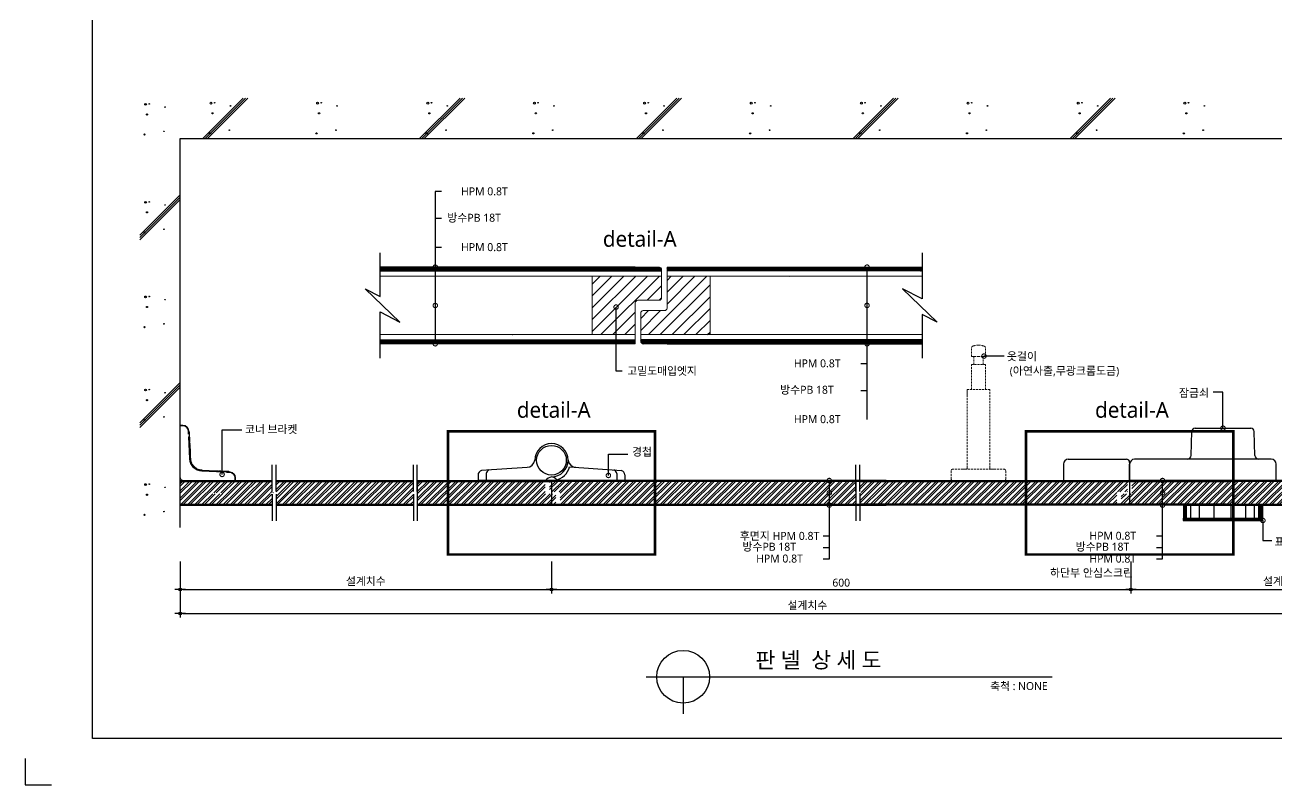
# Model space of a CAD drawing. Extents: x -255 to 8105, y -176 to 5714.
# Drawn here: x -255 to 4489, y -176 to 2705 of the extents above; entities that cross this region are included whole.
import ezdxf
from ezdxf.enums import TextEntityAlignment as Align

# ---------------------------------------------------------------- set-up
doc = ezdxf.new("R2010")
doc.units = 0
doc.header["$LTSCALE"] = 30
doc.linetypes.add('HIDDEN', pattern=[0.375, 0.25, -0.125])
doc.layers.get('0').update_dxf_attribs({"linetype": 'CONTINUOUS'})
doc.layers.get('DEFPOINTS').update_dxf_attribs({"linetype": 'CONTINUOUS'})
for name, color, linetype in [('02---제품선', 4, 'CONTINUOUS'), ('C', 2, 'CONTINUOUS'), ('DIM', 7, 'CONTINUOUS'), ('HAT', 8, 'CONTINUOUS'), ('HID', 9, 'HIDDEN'), ('jc panel', 4, 'CONTINUOUS'), ('TIT', 3, 'CONTINUOUS'), ('경첩', 4, 'CONTINUOUS'), ('문자', 3, 'CONTINUOUS'), ('부자재', 4, 'CONTINUOUS'), ('잠금쇠(회전형)', 4, 'CONTINUOUS'), ('치수', 1, 'CONTINUOUS'), ('판넬', 2, 'CONTINUOUS'), ('해치', 8, 'CONTINUOUS')]:
    doc.layers.add(name, color=color, linetype=linetype)
doc.styles.add('돋움', font='malgun.ttf')
doc.dimstyles.new('10', dxfattribs={"dimscale": 10, "dimtxt": 3, "dimasz": 1, "dimexe": 1.5, "dimexo": 2, "dimgap": 1, "dimtad": 1, "dimdec": 0, "dimlunit": 6, "dimtxsty": '돋움', "dimblk": 'DIMDOT', "dimcen": -1, "dimdle": 1.5, "dimclrt": 3, "dimazin": 3, "dimtfac": 1, "dimtdec": 0, "dimtix": 1, "dimtmove": 2, "dimatfit": 3, "dimldrblk": 'DIMDOT', "dimarcsym": 0})
pattern_1 = [(45, (-192504.132, -197852.352), (-13.4703842, 13.4703842), []), (45, (-192495.151, -197852.352), (-13.4703842, 13.4703842), [])]
pattern_2 = [(45, (37379.286, -6937.005), (-13.47038, 13.47038), []), (45, (37388.266, -6937.005), (-13.47038, 13.47038), [])]
pattern_3 = [(45, (37673.655, -14000.004), (-22.45064, 22.45064), [])]

# ---------------------------------------------------------------- blocks, each defined once
blk = doc.blocks.new('DIMDOT')
at = {"linetype": 'Continuous'}
blk.add_line((-2, 0), (2, 0), dxfattribs=at)
for radius in [0.5, 0.25]:
    blk.add_circle((0, 0), radius, dxfattribs=at)
blk = doc.blocks.new('*D564')
at = {"layer": 'DEFPOINTS', "color": 0}
for p in [(37967.1, -6070), (39374.2, -6070), (39374.2, -6195.7)]:
    blk.add_point(p, dxfattribs=at)
at = {"layer": 'DIM', "color": 0, "lineweight": -2, "ltscale": 10}
for p, q in [((37967.1, -6090), (37967.1, -6210.7)), ((39374.2, -6090), (39374.2, -6210.7)), ((37977.1, -6195.7), (39364.2, -6195.7))]:
    blk.add_line(p, q, dxfattribs=at)
at = {"layer": 'DIM', "color": 0, "lineweight": -2, "xscale": 10, "yscale": 10, "zscale": 10, "rotation": 180}
blk.add_blockref('DIMDOT', (37967.1, -6195.7), dxfattribs=at)
at = {"layer": 'DIM', "color": 0, "lineweight": -2, "xscale": 10, "yscale": 10, "zscale": 10}
blk.add_blockref('DIMDOT', (39374.2, -6195.7), dxfattribs=at)
at = {"layer": 'DIM', "color": 3, "insert": (38670.6, -6166.1), "char_height": 30, "attachment_point": 5, "style": '돋움'}
blk.add_mtext('설계치수', dxfattribs=at)
blk = doc.blocks.new('*D565')
at = {"layer": 'DEFPOINTS', "color": 0}
for p in [(37967.1, -6070), (42721, -6070), (42721, -6287.2)]:
    blk.add_point(p, dxfattribs=at)
at = {"layer": 'DIM', "color": 0, "lineweight": -2, "ltscale": 10}
for p, q in [((37967.1, -6090), (37967.1, -6302.2)), ((42721, -6090), (42721, -6302.2)), ((37977.1, -6287.2), (42711, -6287.2))]:
    blk.add_line(p, q, dxfattribs=at)
at = {"layer": 'DIM', "color": 0, "lineweight": -2, "xscale": 10, "yscale": 10, "zscale": 10, "rotation": 180}
blk.add_blockref('DIMDOT', (37967.1, -6287.2), dxfattribs=at)
at = {"layer": 'DIM', "color": 0, "lineweight": -2, "xscale": 10, "yscale": 10, "zscale": 10}
blk.add_blockref('DIMDOT', (42721, -6287.2), dxfattribs=at)
at = {"layer": 'DIM', "color": 3, "insert": (40344, -6257.5), "char_height": 30, "attachment_point": 5, "style": '돋움'}
blk.add_mtext('설계치수', dxfattribs=at)
blk = doc.blocks.new('_DOTSMALL')
at = {"color": 0, "linetype": 'ByBlock', "const_width": 0.5}
blk.add_lwpolyline([(-0.0625, 0, 1), (0.0625, 0, 1)], format="xyb", close=True, dxfattribs=at)
blk = doc.blocks.new('A$C63EC304E')
at = {"layer": '치수', "color": 1, "xscale": 2.5, "yscale": 2.5, "zscale": 2.5, "rotation": 234.3098741996962}
blk.add_blockref('_DOTSMALL', (0.31, 0.31), dxfattribs=at)
blk = doc.blocks.new('A$C2BC9653E')
at = {"layer": '치수', "xscale": 0.3333333333333333, "yscale": 0.3333333333333333, "zscale": 0.3333333333333333}
blk.add_blockref('A$C63EC304E', (0, 0), dxfattribs=at)
blk = doc.blocks.new('A$C7FC71301')
at = {"layer": '치수', "rotation": 180}
blk.add_blockref('A$C2BC9653E', (0.21, 0.21), dxfattribs=at)
blk = doc.blocks.new('A$C4A20372B')
at = {"layer": '치수'}
blk.add_blockref('A$C7FC71301', (0, 0), dxfattribs=at)
blk = doc.blocks.new('A$C566469F5')
at = {"layer": '치수'}
blk.add_blockref('A$C4A20372B', (0, 0), dxfattribs=at)
blk = doc.blocks.new('A$C7E317CD4')
at = {"layer": '해치', "xscale": 2, "yscale": 2, "zscale": 2}
blk.add_blockref('A$C566469F5', (0, 0), dxfattribs=at)
blk = doc.blocks.new('A$C601D7F27')
at = {"layer": '치수'}
blk.add_blockref('A$C7E317CD4', (0, 0), dxfattribs=at)
blk = doc.blocks.new('A$C38802C08')
at = {"layer": '치수'}
blk.add_blockref('A$C601D7F27', (0, 0), dxfattribs=at)
blk = doc.blocks.new('*D566')
at = {"layer": 'DEFPOINTS', "color": 0}
for p in [(41570.1, -6070), (42721, -6070), (42721, -6195.7)]:
    blk.add_point(p, dxfattribs=at)
at = {"layer": 'DIM', "color": 0, "lineweight": -2, "ltscale": 10}
for p, q in [((41570.1, -6090), (41570.1, -6210.7)), ((42721, -6090), (42721, -6210.7)), ((41580.1, -6195.7), (42711, -6195.7))]:
    blk.add_line(p, q, dxfattribs=at)
at = {"layer": 'DIM', "color": 0, "lineweight": -2, "xscale": 10, "yscale": 10, "zscale": 10, "rotation": 180}
blk.add_blockref('DIMDOT', (41570.1, -6195.7), dxfattribs=at)
at = {"layer": 'DIM', "color": 0, "lineweight": -2, "xscale": 10, "yscale": 10, "zscale": 10}
blk.add_blockref('DIMDOT', (42721, -6195.7), dxfattribs=at)
at = {"layer": 'DIM', "color": 3, "insert": (42145.5, -6166.1), "char_height": 30, "attachment_point": 5, "style": '돋움'}
blk.add_mtext('설계치수', dxfattribs=at)
blk = doc.blocks.new('*D567')
at = {"layer": 'DEFPOINTS', "color": 0}
for p in [(39374.2, -6070), (41570.1, -6070), (41570.1, -6195.7)]:
    blk.add_point(p, dxfattribs=at)
at = {"layer": 'DIM', "color": 0, "lineweight": -2, "ltscale": 10}
for p, q in [((39374.2, -6090), (39374.2, -6210.7)), ((41570.1, -6090), (41570.1, -6210.7)), ((39384.2, -6195.7), (41560.1, -6195.7))]:
    blk.add_line(p, q, dxfattribs=at)
at = {"layer": 'DIM', "color": 0, "lineweight": -2, "xscale": 10, "yscale": 10, "zscale": 10, "rotation": 180}
blk.add_blockref('DIMDOT', (39374.2, -6195.7), dxfattribs=at)
at = {"layer": 'DIM', "color": 0, "lineweight": -2, "xscale": 10, "yscale": 10, "zscale": 10}
blk.add_blockref('DIMDOT', (41570.1, -6195.7), dxfattribs=at)
at = {"layer": 'DIM', "color": 3, "insert": (40472.1, -6170.2), "char_height": 30, "attachment_point": 5, "style": '돋움'}
blk.add_mtext('600', dxfattribs=at)
blk = doc.blocks.new('A$C06B31977')
for p, q in [((1.26, 11.06), (1.26, 21.17)), ((1.26, 10.11), (1.26, 0))]:
    blk.add_line(p, q)
blk = doc.blocks.new('UNI-16', base_point=(37634, -6761))
h = blk.add_hatch()
h.set_pattern_fill('STEEL', color=252)
h.set_pattern_definition([(45, (37647.5265, -7015.8205), (-2.245064, 2.245064), []), (45, (37647.5265, -7014.233), (-2.245064, 2.245064), [])])
h.paths.add_polyline_path([(39519.6, -4973.9), (38935.9, -4973.9, -0.414214), (38933.8, -4975.9), (38933.8, -4988.4), (39519.6, -4988.4)])
h.paths.add_polyline_path([(39781.6, -4973.9), (39691.6, -4973.9), (39519.6, -4973.9), (39519.6, -4988.4), (39791.6, -4988.4), (39791.6, -4983.9, 0.414214)])
h.paths.add_polyline_path([(38933.8, -4975.9), (38933.8, -4973.9), (38725.3, -4973.9), (38725.3, -4988.4), (38933.8, -4988.4)])
h.paths.add_polyline_path([(39691.6, -5249.7), (38933.8, -5249.7), (38933.8, -5262.2, -0.414214), (38935.9, -5264.3), (39689.6, -5264.3, -0.427305), (39691.6, -5262.1)])
h.paths.add_polyline_path([(38933.8, -5249.7), (38725.3, -5249.7), (38725.3, -5264.3), (38931.7, -5264.3, -0.156999), (38932.1, -5263, -0.241509), (38933.8, -5262.2)])
h.paths.add_polyline_path([(39984.2, -5249.7), (39712.2, -5249.7), (39712.2, -5254.3, 0.414214), (39722.2, -5264.3), (39812.2, -5264.3), (39984.2, -5264.3)])
h.paths.add_polyline_path([(40570, -5249.7), (39984.2, -5249.7), (39984.2, -5264.3), (40567.9, -5264.3, -0.414214), (40570, -5262.2)])
h.paths.add_polyline_path([(40570, -4975.9, -0.414214), (40567.9, -4973.9), (39812.2, -4973.9), (39812.2, -4988.4), (40570, -4988.4)])
h.paths.add_polyline_path([(40778.5, -4973.9), (40572.1, -4973.9, -0.156999), (40571.7, -4975.1, -0.241509), (40570, -4975.9), (40570, -4988.4), (40778.5, -4988.4)])
h.paths.add_polyline_path([(40778.5, -5249.7), (40570, -5249.7), (40570, -5262.2, -0.241509), (40571.7, -5263, -0.156999), (40572.1, -5264.3), (40778.5, -5264.3)])
h = blk.add_hatch()
h.set_pattern_fill('ANSI31', color=5, scale=10)
h.set_pattern_definition(pattern_3)
h.paths.add_polyline_path([(39781.6, -5099.3, 0.414214), (39791.6, -5089.3), (39791.6, -5008.4), (39528.8, -5008.4), (39528.8, -5229.7), (39691.6, -5229.7), (39691.6, -5109.3, -0.414214), (39701.6, -5099.3)])
h = blk.add_hatch()
h.set_pattern_fill('ANSI31', color=5, scale=10)
h.set_pattern_definition(pattern_3)
edge = h.paths.add_edge_path()
edge.add_line((39975, -5008.4), (39812.2, -5008.4))
edge.add_line((39812.2, -5008.4), (39812.2, -5128.8))
edge.add_arc((39802.2, -5128.8), 10, 270, 360, ccw=False)
edge.add_line((39802.2, -5138.8), (39722.2, -5138.8))
edge.add_arc((39722.2, -5148.8), 10, 90, 180)
edge.add_line((39712.2, -5148.8), (39712.2, -5229.7))
edge.add_line((39712.2, -5229.7), (39975, -5229.7))
edge.add_line((39975, -5229.7), (39975, -5008.4))
at = {"layer": 'HAT'}
h = blk.add_hatch(dxfattribs=at)
h.set_pattern_fill('ANSI32', color=256, scale=2, style=0)
h.set_pattern_definition(pattern_1)
h.paths.add_polyline_path([(37967.1, -5786.2), (37967.1, -5829.5), (38086.1, -5829.5), (38086.1, -5786.2)])
h.paths.add_polyline_path([(38086.1, -5829.5), (38127.6, -5829.5), (38127.6, -5786.2), (38086.1, -5786.2)])
edge = h.paths.add_edge_path()
edge.add_line((38127.6, -5786.2), (38127.6, -5829.5))
edge.add_line((38127.6, -5829.5), (38323.9, -5829.5))
edge.add_spline(control_points=[(38323.9, -5829.5), (38324.2, -5828.7), (38320.9, -5827), (38316.1, -5825)], knot_values=[3.353086, 3.353086, 3.353086, 3.353086, 4.456955, 4.456955, 4.456955, 4.456955], degree=3, periodic=0)
edge.add_line((38316.1, -5825), (38316.1, -5786.2))
edge.add_line((38316.1, -5786.2), (38127.6, -5786.2))
edge = h.paths.add_edge_path()
edge.add_line((38316.1, -5872.9), (38316.1, -5834.6))
edge.add_spline(control_points=[(38316.1, -5834.6), (38310.4, -5832.5), (38299.9, -5828.4), (38316.3, -5830.2), (38321, -5830.1)], knot_values=[0.228113, 0.228113, 0.228113, 0.228113, 1.423798, 2.82262, 2.82262, 2.82262, 2.82262], degree=3, periodic=0)
edge.add_line((38304, -5829.5), (38127.6, -5829.5))
edge.add_line((38127.6, -5829.5), (38127.6, -5833))
edge.add_line((38127.6, -5833), (38086.1, -5833))
edge.add_line((38086.1, -5833), (38086.1, -5829.5))
edge.add_line((38086.1, -5829.5), (37967.1, -5829.5))
edge.add_line((37967.1, -5829.5), (37967.1, -5872.9))
edge.add_line((37967.1, -5872.9), (38316.1, -5872.9))
h = blk.add_hatch(dxfattribs=at)
h.set_pattern_fill('ANSI32', color=256, scale=2, style=0)
h.set_pattern_definition([(45, (38590.94, -5829.526), (-13.4704, 13.4704), []), (45, (38599.92, -5829.526), (-13.4704, 13.4704), [])])
h.paths.add_polyline_path([(38851.2, -5786.2), (38330.7, -5786.2), (38330.7, -5872.9), (38851.2, -5872.9)])
h = blk.add_hatch(dxfattribs=at)
h.set_pattern_fill('ANSI32', color=256, scale=2, style=0)
h.set_pattern_definition(pattern_2)
h.paths.add_polyline_path([(38865.8, -5786.2), (38865.8, -5872.9), (39390.4, -5872.9), (39390.4, -5832.9), (39350.4, -5832.9), (39350.4, -5786.2)])
h = blk.add_hatch(dxfattribs=at)
h.set_pattern_fill('ANSI32', color=256, scale=2, style=0)
h.set_pattern_definition(pattern_2)
h.paths.add_polyline_path([(40527.8, -5872.9), (40527.8, -5786.2), (39367.1, -5786.2), (39367.1, -5826.2), (39407.1, -5826.2), (39407.1, -5872.9)])
h = blk.add_hatch(dxfattribs=at)
h.set_pattern_fill('ANSI32', color=256, scale=2, style=0)
h.set_pattern_definition(pattern_1)
edge = h.paths.add_edge_path()
edge.add_line((41161.2, -5786.2), (40542.5, -5786.2))
edge.add_line((40542.5, -5786.2), (40542.5, -5825))
edge.add_spline(control_points=[(40542.5, -5825), (40547.3, -5827), (40550.6, -5828.7), (40550.3, -5829.5)], knot_values=[3.353086, 3.353086, 3.353086, 3.353086, 4.456955, 4.456955, 4.456955, 4.456955], degree=3, periodic=0)
edge.add_line((40550.5, -5829.5), (41161.2, -5829.5))
edge.add_line((41161.2, -5829.5), (41161.2, -5786.2))
h.paths.add_polyline_path([(41556.8, -5786.2), (41161.2, -5786.2), (41161.2, -5829.5), (41516.8, -5829.5), (41516.8, -5826.2), (41556.8, -5826.2)])
h.paths.add_polyline_path([(41516.8, -5829.5), (41161.2, -5829.5), (41161.2, -5872.9), (41516.8, -5872.9)])
edge = h.paths.add_edge_path()
edge.add_line((41161.2, -5829.5), (40550.3, -5829.5))
edge.add_spline(control_points=[(40550.3, -5829.5), (40550.2, -5829.7), (40548.3, -5830.9), (40525.2, -5828), (40536.8, -5832.5), (40542.5, -5834.6)], knot_values=[0.228113, 0.228113, 0.228113, 0.228113, 0.492187, 2.157402, 3.353086, 3.353086, 3.353086, 3.353086], degree=3, periodic=0)
edge.add_spline(control_points=[(40535.6, -5829.7), (40535.4, -5829.8), (40534.9, -5830.1), (40533.6, -5830.1), (40532.7, -5830.1)], knot_values=[2.82262, 2.82262, 2.82262, 2.82262, 3.015951, 3.282344, 3.282344, 3.282344, 3.282344], degree=3, periodic=0)
edge.add_line((40542.5, -5834.6), (40542.5, -5872.9))
edge.add_line((40542.5, -5872.9), (41161.2, -5872.9))
edge.add_line((41161.2, -5872.9), (41161.2, -5829.5))
h = blk.add_hatch(dxfattribs=at)
h.set_pattern_fill('ANSI32', color=256, scale=2, style=0)
h.set_pattern_definition([(45, (41927.938, -5829.526), (-13.4704, 13.4704), []), (45, (41936.918, -5829.526), (-13.4704, 13.4704), [])])
h.paths.add_polyline_path([(42322.4, -5786.2), (41573.4, -5786.2), (41573.4, -5832.9), (41533.4, -5832.9), (41533.4, -5872.9), (42322.4, -5872.9)])
for p, q in [((37967.1, -4485.8), (43138.7, -4485.8)), ((37967.1, -5960.8), (37967.1, -4485.8))]:
    blk.add_line(p, q)
at = {"color": 4}
for p, q in [((40278.5, -5009.3), (40277.5, -5008.4)), ((39225.3, -5228.8), (39226.3, -5229.7))]:
    blk.add_line(p, q, dxfattribs=at)
at = {"color": 2}
for p, q in [((38865.8, -5782.9), (38865.8, -5876.2)), ((39374.2, -5782.9), (39374.2, -5876.2)), ((40527.8, -5786.2), (40527.8, -5872.9)), ((41565.1, -5782.9), (41565.1, -5876.2)), ((37379.3, -6837), (37379.3, -6937)), ((37379.3, -6837), (37379.3, -6937)), ((37379.3, -6837), (37379.3, -6937)), ((37379.3, -6837), (37379.3, -6937)), ((37379.3, -6937), (37479.3, -6937))]:
    blk.add_line(p, q, dxfattribs=at)
for points in [[(37634.4, -1222.8), (44886.8, -1222.8), (44886.8, -6761.2), (37634.4, -6761.2)], [(37634.4, -1222.8), (44886.8, -1222.8), (44886.8, -6761.2), (37634.4, -6761.2)], [(37634.4, -1222.8), (45616.4, -1222.8), (45616.4, -6761.2), (37634.4, -6761.2)]]:
    blk.add_lwpolyline(points, close=True, dxfattribs=at)
at = {"color": 2, "linetype": 'HIDDEN', "ltscale": 5, "const_width": 10}
for points in [[(38981.5, -5595.8), (39766.8, -5595.8), (39766.8, -6063.2), (38981.5, -6063.2)], [(41172.5, -5595.8), (41957.7, -5595.8), (41957.7, -6063.2), (41172.5, -6063.2)]]:
    blk.add_lwpolyline(points, close=True, dxfattribs=at)
at = {"layer": '02---제품선'}
for p, q in [((41797.8, -5687.7), (41801, -5596.3)), ((41813.4, -5584.4), (42024, -5584.4)), ((42039.6, -5687.7), (42036.4, -5596.3)), ((41313.9, -5720.8), (41313.9, -5782.9)), ((41332.5, -5702.2), (41552.7, -5702.2)), ((41565.1, -5714.6), (41565.1, -5782.9)), ((41565.1, -5782.9), (41565.1, -5720.8)), ((41769.8, -5702.2), (41583.7, -5702.2)), ((41782.8, -5702.2), (41769.8, -5702.2)), ((42054.6, -5702.2), (41782.8, -5702.2)), ((42101.7, -5702.2), (42054.6, -5702.2)), ((42120.3, -5782.9), (42120.3, -5720.8)), ((41313.9, -5782.9), (41565.1, -5782.9)), ((42120.3, -5782.9), (41565.1, -5782.9))]:
    blk.add_line(p, q, dxfattribs=at)
for centre, radius, start, end in [((41813.4, -5596.8), 12.4, 90, 178), ((42024, -5596.8), 12.4, 2, 90), ((41782.8, -5687.2), 15, 270, 358), ((42054.6, -5687.2), 15, 182, 270), ((41332.5, -5720.8), 18.6, 90, 180), ((41552.7, -5714.6), 12.4, 0, 90), ((41583.7, -5720.8), 18.6, 90, 180), ((42101.7, -5720.8), 18.6, 0, 90)]:
    blk.add_arc(centre, radius, start, end, dxfattribs=at)
at = {"layer": 'C'}
for p, q in [((38725.3, -4988.4), (39791.6, -4988.4)), ((40778.5, -4988.4), (39812.2, -4988.4)), ((38725.3, -5249.7), (39691.6, -5249.7)), ((40778.5, -5249.7), (39712.2, -5249.7)), ((37967.1, -5786.2), (38316.1, -5786.2)), ((38330.7, -5786.2), (38851.2, -5786.2)), ((38865.8, -5786.2), (39374.2, -5786.2)), ((40642, -5786.2), (39374.2, -5786.2)), ((40542.5, -5786.2), (41565.1, -5786.2)), ((41565.1, -5786.2), (41932.2, -5786.2)), ((42322.4, -5786.2), (41932.2, -5786.2)), ((37967.1, -5872.9), (38316.1, -5872.9)), ((38330.7, -5872.9), (38851.2, -5872.9)), ((38865.8, -5872.9), (39390.4, -5872.9)), ((39374.2, -5872.9), (40642, -5872.9)), ((41565.1, -5872.9), (40542.5, -5872.9)), ((41932.2, -5872.9), (41565.1, -5872.9)), ((41932.2, -5872.9), (42322.4, -5872.9))]:
    blk.add_line(p, q, dxfattribs=at)
at = {"layer": 'HID', "lineweight": 15}
for p, q in [((40966.2, -5312.7), (40966.2, -5277.2)), ((40966.2, -5312.7), (40974.1, -5312.7)), ((40974.1, -5312.7), (40992.2, -5312.7)), ((40974.1, -5312.7), (40974.1, -5342.5)), ((41010.3, -5312.7), (40992.2, -5312.7)), ((41018.2, -5312.7), (41010.3, -5312.7)), ((41010.3, -5312.7), (41010.3, -5342.5)), ((41018.2, -5312.7), (41018.2, -5277.2)), ((40966.2, -5437.6), (40966.2, -5342.5)), ((41018.2, -5342.5), (40966.2, -5342.5)), ((41018.2, -5437.6), (41018.2, -5342.5)), ((41034.9, -5437.6), (40949.5, -5437.6)), ((40949.5, -5461.3), (40949.5, -5437.6)), ((40949.5, -5735.2), (40949.5, -5437.6)), ((41034.9, -5735.2), (41034.9, -5437.6)), ((40944.5, -5740.2), (40894, -5740.2)), ((41049.9, -5740.2), (40934.5, -5740.2)), ((41039.9, -5740.2), (41090.4, -5740.2)), ((40889, -5777.9), (40889, -5745.2)), ((41090.4, -5782.9), (40894, -5782.9)), ((41095.4, -5777.9), (41095.4, -5745.2)), ((41643.8, -5782.9), (41675.4, -5782.9)), ((41675.4, -5782.9), (41865.4, -5782.9))]:
    blk.add_line(p, q, dxfattribs=at)
for centre, radius, start, end in [((40974.9, -5282.4), 10.2, 101.3021, 148.9655), ((40997.2, -5354.6), 85.6, 93.3455, 106.4545), ((40987.2, -5354.6), 85.6, 73.5455, 86.6545), ((41009.5, -5282.4), 10.2, 31.0345, 78.6979), ((40894, -5745.2), 5, 90, 180), ((40944.5, -5735.2), 5, 270, 0), ((41039.9, -5735.2), 5, 180, 270), ((41090.4, -5745.2), 5, 0, 90), ((40894, -5777.9), 5, 180, 270), ((41090.4, -5777.9), 5, 270, 0)]:
    blk.add_arc(centre, radius, start, end, dxfattribs=at)
at = {"layer": 'jc panel', "color": 3, "lineweight": 20}
for p, q in [((39812.2, -4973.9), (39812.2, -5128.8)), ((38725.3, -5008.4), (39791.6, -5008.4)), ((39528.8, -5008.4), (39528.8, -5229.7)), ((39791.6, -5089.3), (39791.6, -4983.9)), ((40778.5, -5008.4), (39812.2, -5008.4)), ((39975, -5008.4), (39975, -5229.7)), ((39691.6, -5109.3), (39691.6, -5264.3)), ((39701.6, -5099.3), (39781.6, -5099.3)), ((39712.2, -5254.3), (39712.2, -5148.8)), ((39802.2, -5138.8), (39722.2, -5138.8)), ((38725.3, -5229.7), (39691.6, -5229.7)), ((40778.5, -5229.7), (39712.2, -5229.7))]:
    blk.add_line(p, q, dxfattribs=at)
for centre, start, end in [((39781.6, -4983.9), 0, 90), ((39701.6, -5109.3), 90, 180), ((39781.6, -5089.3), 270, 0), ((39722.2, -5148.8), 90, 180), ((39802.2, -5128.8), 270, 0)]:
    blk.add_arc(centre, 10, start, end, dxfattribs=at)
at = {"layer": 'TIT', "color": 7}
for p, q in [((39733.1, -6526.8), (41270.9, -6526.8)), ((39873.1, -6526.8), (39873.1, -6666.8))]:
    blk.add_line(p, q, dxfattribs=at)
blk.add_circle((39873.1, -6526.8), 100, dxfattribs=at)
at = {"layer": '경첩', "color": 4, "linetype": 'Continuous', "lineweight": 15}
for p, q in [((37967.1, -5572.9), (37977.7, -5572.9)), ((37967.1, -5575.2), (37967.1, -5572.9)), ((37967.1, -5595.3), (37967.1, -5575.2)), ((37977.7, -5575.2), (37967.1, -5575.2)), ((37967.1, -5598.5), (37967.1, -5596.2)), ((37977.7, -5575.2), (37977.7, -5572.9)), ((37997.9, -5607.4), (37997.3, -5593.9)), ((37999.6, -5593.8), (38000.7, -5617.1)), ((37967.1, -5598.5), (37967.1, -5768.9)), ((38002.3, -5701), (37998.4, -5617.2)), ((38001.4, -5598.4), (37999.9, -5599.9)), ((38002.4, -5603.9), (38000.2, -5606.2)), ((38000.7, -5617.1), (38004.7, -5700.8)), ((38003.6, -5629.2), (38001.4, -5631.4)), ((38003.9, -5635.5), (38001.7, -5637.7)), ((38004.1, -5638.6), (38001.8, -5640.8)), ((38004.4, -5644.9), (38002.1, -5647.1)), ((38002.4, -5603.9), (38003.6, -5629.2)), ((38004.1, -5638.6), (38004.4, -5644.9)), ((38004.5, -5648.1), (38002.3, -5650.3)), ((38005.8, -5674.9), (38003.5, -5677.1)), ((38005.8, -5674.9), (38003.5, -5677.2)), ((38006, -5678.9), (38003.7, -5681.1)), ((38006.1, -5681.1), (38003.8, -5683.3)), ((38006.5, -5689.7), (38004.2, -5691.9)), ((38006.5, -5690.6), (38004.3, -5692.8)), ((38004.5, -5648.1), (38005.8, -5674.9)), ((38005.8, -5674.9), (38006, -5678.9)), ((38006.1, -5681.1), (38006.5, -5689.7)), ((38006.5, -5689.7), (38006.5, -5690.6)), ((38006.5, -5690.6), (38006.7, -5693.8)), ((38006.7, -5693.8), (38004.4, -5696)), ((38006.7, -5694.7), (38004.5, -5696.9)), ((38007.2, -5703.2), (38005.1, -5705.3)), ((38007.4, -5705.3), (38005.4, -5707.3)), ((38008.1, -5708.7), (38006.2, -5710.7)), ((38006.2, -5710.7), (38008.1, -5708.8)), ((38006.7, -5693.8), (38006.7, -5694.7)), ((38006.7, -5694.7), (38007, -5700.7)), ((38009.5, -5713.6), (38007.7, -5715.5)), ((38011.1, -5717.4), (38009.3, -5719.1)), ((38012.2, -5719.6), (38010.5, -5721.3)), ((38014.7, -5723.7), (38013, -5725.4)), ((38016.1, -5725.6), (38014.4, -5727.3)), ((38026.2, -5735.2), (38024.6, -5736.9)), ((38028.2, -5736.5), (38026.5, -5738.2)), ((38032.5, -5738.8), (38030.8, -5740.6)), ((38034.8, -5739.8), (38033, -5741.6)), ((37981.1, -5782.9), (38151.4, -5782.9)), ((38039.8, -5741.5), (38037.9, -5743.4)), ((38132.7, -5751.5), (38049, -5747.6)), ((38049.1, -5745.3), (38132.8, -5749.2)), ((38049.2, -5742.9), (38051.4, -5743)), ((38049.2, -5742.9), (38105, -5745.6)), ((38051.4, -5743), (38049.2, -5745.3)), ((38105, -5745.6), (38102.8, -5747.8)), ((38111.3, -5745.9), (38109.1, -5748.1)), ((38114.4, -5746), (38112.2, -5748.2)), ((38120.8, -5746.3), (38118.5, -5748.5)), ((38120.8, -5746.3), (38150.7, -5747.7)), ((38132.8, -5749.2), (38156.2, -5750.3)), ((38156, -5752.6), (38142.5, -5752)), ((38151.5, -5748.5), (38150, -5750)), ((38151.5, -5748.5), (38150.7, -5747.7)), ((38153.7, -5782.9), (38151.4, -5782.9)), ((38174.7, -5782.9), (38154.7, -5782.9)), ((38174.7, -5782.9), (38174.7, -5772.2)), ((38174.7, -5772.2), (38177.1, -5772.2)), ((38177.1, -5782.9), (38174.7, -5782.9)), ((38177.1, -5772.2), (38177.1, -5782.9))]:
    blk.add_line(p, q, dxfattribs=at)
at = {"layer": '경첩', "color": 4, "linetype": 'Continuous', "lineweight": 15, "flags": 128}
for points in [[(37997.3, -5593.9), (37997.7, -5593.8), (37998.2, -5593.8), (37998.6, -5593.8), (37998.9, -5593.8), (37999.2, -5593.8), (37999.4, -5593.8), (37999.6, -5593.8), (37999.6, -5593.8)], [(38000.7, -5617.1), (38000.7, -5617.1), (38000.5, -5617.1), (38000.3, -5617.1), (38000, -5617.1), (37999.7, -5617.1), (37999.3, -5617.2), (37998.8, -5617.2), (37998.4, -5617.2)], [(38002.2, -5599.2), (38002, -5599), (38001.9, -5598.8), (38001.7, -5598.7), (38001.6, -5598.6), (38001.5, -5598.5), (38001.4, -5598.4), (38001.4, -5598.4), (38001.4, -5598.4)], [(38002.2, -5599.2), (38002.2, -5600.2), (38002.3, -5601.3), (38002.4, -5602.6), (38002.4, -5603.9)], [(38003.6, -5629.2), (38003.7, -5630.4), (38003.7, -5631.6), (38003.8, -5632.7), (38003.8, -5633.6), (38003.9, -5634.4), (38003.9, -5635), (38003.9, -5635.3), (38003.9, -5635.5)], [(38005.8, -5674.9), (38005.8, -5674.9), (38005.8, -5674.9)], [(38006, -5678.9), (38006, -5679.6), (38006, -5680.3), (38006.1, -5681.1)], [(38004.7, -5700.8), (38004.6, -5700.8), (38004.5, -5700.9), (38004.3, -5700.9), (38004, -5700.9), (38003.6, -5700.9), (38003.2, -5700.9), (38002.8, -5700.9), (38002.3, -5701)], [(38007.2, -5703.2), (38007.4, -5704.7), (38007.4, -5705.3)], [(38008.1, -5708.7), (38008.1, -5708.7), (38008.1, -5708.7)], [(38049.1, -5745.3), (38049.1, -5745.3), (38049.1, -5745.4), (38049.1, -5745.7), (38049, -5745.9), (38049, -5746.3), (38049, -5746.7), (38049, -5747.1), (38049, -5747.6)], [(38105, -5745.6), (38106.1, -5745.6), (38107.2, -5745.7), (38108.1, -5745.7), (38109, -5745.8), (38109.8, -5745.8), (38110.5, -5745.8), (38110.9, -5745.8), (38111.2, -5745.9), (38111.3, -5745.9)], [(38114.4, -5746), (38114.6, -5746), (38114.9, -5746), (38115.5, -5746.1), (38116.3, -5746.1), (38117.3, -5746.1), (38118.3, -5746.2), (38119.5, -5746.2), (38120.8, -5746.3)], [(38132.8, -5749.2), (38132.8, -5749.3), (38132.8, -5749.4), (38132.8, -5749.6), (38132.8, -5749.9), (38132.8, -5750.2), (38132.8, -5750.6), (38132.7, -5751.1), (38132.7, -5751.5)], [(38156, -5752.6), (38156.1, -5752.2), (38156.1, -5751.7), (38156.1, -5751.3), (38156.1, -5751), (38156.1, -5750.7), (38156.1, -5750.5), (38156.1, -5750.4), (38156.2, -5750.3)]]:
    blk.add_lwpolyline(points, dxfattribs=at)
at = {"layer": '경첩', "color": 4, "linetype": 'Continuous', "lineweight": 15}
for centre, radius, start, end in [((37977.7, -5594.8), 21.9, 2.6983, 90), ((37977.7, -5594.8), 19.6, 2.6983, 90), ((38051.3, -5698.6), 49, 182.6983, 267.3017), ((38051.3, -5698.6), 46.7, 182.6983, 267.3017), ((38051.3, -5698.6), 44.3, 182.6983, 185.9088), ((38051.3, -5698.6), 44.3, 188.6056, 193.1623), ((38051.3, -5698.6), 44.3, 193.2431, 199.766), ((38051.3, -5698.6), 44.3, 199.766, 204.9948), ((38051.3, -5698.6), 44.3, 208.1736, 214.3849), ((38051.3, -5698.6), 44.3, 214.3855, 217.4388), ((38051.3, -5698.6), 44.3, 217.4392, 235.6151), ((38051.3, -5698.7), 44.3, 235.6142, 238.7009), ((38051.3, -5698.6), 44.3, 238.7002, 245.0052), ((38051.3, -5698.6), 44.3, 248.2494, 255.0002), ((37981.1, -5768.9), 14, 180, 270), ((38051.3, -5698.6), 44.3, 255, 267.3017), ((38155.1, -5772.2), 19.6, 0, 87.3017), ((38155.1, -5772.2), 21.9, 0, 87.3017)]:
    blk.add_arc(centre, radius, start, end, dxfattribs=at)
at = {"layer": '부자재'}
for p, q in [((39282, -5732.8), (39109.1, -5744.9)), ((39442.9, -5730.9), (39638.9, -5744.8)), ((39096.1, -5760.8), (39096.1, -5782.9)), ((39374.2, -5782.9), (39096.1, -5782.9)), ((39126.1, -5756.7), (39126.1, -5782.9)), ((39388.4, -5782.9), (39652.2, -5782.9)), ((39622.2, -5756.7), (39622.2, -5782.9)), ((39652.2, -5760.8), (39652.2, -5782.9))]:
    blk.add_line(p, q, dxfattribs=at)
at = {"layer": '부자재', "color": 1}
blk.add_circle((39374.2, -5705.9), 56.2, dxfattribs=at)
at = {"layer": '부자재'}
for centre, radius, start, end in [((39374.2, -5705.9), 63, 270, 180), ((39280.4, -5701.8), 31, 272.9231, 352.4724), ((39376.4, -5714.2), 68.6, 280.084, 345.9792), ((39467.9, -5701.8), 31, 187.5276, 267.0769), ((39112.9, -5761.3), 16.8, 101.7765, 181.6712), ((39146.6, -5762.3), 21.2, 113.4077, 164.5497), ((39382.7, -5807.4), 39.5, 102.5267, 141.5475), ((39365.6, -5807.4), 39.5, 43.1003, 77.4733), ((39601.8, -5762.3), 21.2, 15.4503, 67.3004), ((39635.4, -5761.3), 16.8, 358.3288, 78.2235)]:
    blk.add_arc(centre, radius, start, end, dxfattribs=at)
at = {"layer": '잠금쇠(회전형)', "linetype": 'Continuous', "lineweight": 15}
for p, q in [((41768.5, -5876.9), (42068.9, -5876.9)), ((41768.5, -5876.9), (41768.5, -5925.2)), ((41769.4, -5876.9), (41769.4, -5925.2)), ((42068.9, -5876.9), (42068.9, -5925.2)), ((41767.5, -5925.2), (42069.9, -5925.2)), ((41767.5, -5934.5), (41767.5, -5925.2)), ((42069.9, -5934.5), (42069.9, -5925.2)), ((41767.5, -5934.2), (42069.9, -5934.2))]:
    blk.add_line(p, q, dxfattribs=at)
at = {"layer": '치수'}
for p, q in [((38933.8, -4687.2), (38933.8, -5264.3)), ((38957.6, -4687.2), (38933.8, -4687.2)), ((38957.6, -4788.9), (38933.8, -4788.9)), ((38957.6, -4898.8), (38933.8, -4898.8)), ((40570, -5551), (40570, -4973.9)), ((39618.9, -5368.2), (39618.9, -5125.3)), ((41089.1, -5311.3), (41013.1, -5311.3)), ((40546.2, -5339.4), (40570, -5339.4)), ((39642.6, -5368.2), (39618.9, -5368.2)), ((40546.2, -5441.1), (40570, -5441.1)), ((41918.7, -5447.2), (41882, -5447.2)), ((41918.7, -5584.4), (41918.7, -5447.2)), ((38126.5, -5591.2), (38200.7, -5591.2)), ((38126.5, -5759.6), (38126.5, -5591.2)), ((39589.8, -5763.6), (39589.8, -5682.7)), ((39589.8, -5682.7), (39663.9, -5682.7)), ((40427.1, -6079.4), (40427.1, -5782.9)), ((41690, -6079.4), (41690, -5782.9)), ((42069.9, -5934.5), (42069.9, -6010.2)), ((40403.3, -5992.6), (40427.1, -5992.6)), ((41666.2, -5992.6), (41690, -5992.6)), ((42069.9, -6010.2), (42104.2, -6010.2)), ((40403.3, -6036.2), (40427.1, -6036.2)), ((41666.2, -6036.2), (41690, -6036.2)), ((40403.3, -6079.4), (40427.1, -6079.4)), ((41666.2, -6079.4), (41690, -6079.4))]:
    blk.add_line(p, q, dxfattribs=at)
for points in [[(38725.3, -5318.9), (38725.3, -5143.8), (38800.1, -5182.6), (38668.3, -5055.5), (38725.3, -5084.9), (38725.3, -4919.2)], [(40778.5, -4919.2), (40778.5, -5094.3), (40703.7, -5055.5), (40835.5, -5182.6), (40778.5, -5153.2), (40778.5, -5318.9)]]:
    blk.add_lwpolyline(points, dxfattribs=at)
at = {"layer": '판넬', "color": 1}
for p, q in [((39691.6, -4973.9), (38725.3, -4973.9)), ((39691.6, -4973.9), (39781.6, -4973.9)), ((39812.2, -4973.9), (40778.5, -4973.9)), ((39691.6, -5264.3), (38725.3, -5264.3)), ((39812.2, -5264.3), (39722.2, -5264.3)), ((39812.2, -5264.3), (40778.5, -5264.3)), ((37967.1, -5782.9), (38316.1, -5782.9)), ((38330.7, -5782.9), (38851.2, -5782.9)), ((38865.8, -5782.9), (39353.7, -5782.9)), ((40642, -5782.9), (39374.2, -5782.9)), ((40542.5, -5782.9), (41560.1, -5782.9)), ((41570.1, -5782.9), (41932.2, -5782.9)), ((42322.4, -5782.9), (41932.2, -5782.9)), ((37967.1, -5876.2), (38316.1, -5876.2)), ((38330.7, -5876.2), (38851.2, -5876.2)), ((38865.8, -5876.2), (39393.7, -5876.2)), ((39374.2, -5876.2), (40642, -5876.2)), ((41565.1, -5876.2), (40542.5, -5876.2)), ((41932.2, -5876.2), (41565.1, -5876.2)), ((41932.2, -5876.2), (42322.4, -5876.2))]:
    blk.add_line(p, q, dxfattribs=at)
blk.add_arc((39722.2, -5254.3), 10, 180, 270, dxfattribs=at)
at = {"layer": '해치'}
for p, q in [((38053, -4485.8), (38206.1, -4332.7)), ((38070.6, -4485.8), (38223.7, -4332.7)), ((38874.5, -4485.8), (39027.7, -4332.7)), ((38892.2, -4485.8), (39045.3, -4332.7)), ((39696.1, -4485.8), (39849.2, -4332.7)), ((39713.8, -4485.8), (39866.9, -4332.7)), ((40517.7, -4485.8), (40670.8, -4332.7)), ((40535.3, -4485.8), (40688.5, -4332.7)), ((41339.3, -4485.8), (41492.4, -4332.7)), ((41356.9, -4485.8), (41510, -4332.7)), ((37813.9, -4852.7), (37967.1, -4699.6)), ((37813.9, -4870.4), (37967.1, -4717.2)), ((37813.9, -5564.4), (37967.1, -5411.2)), ((37813.9, -5582), (37967.1, -5428.9)), ((41771.2, -5876.9), (41771.2, -5925.2)), ((41774.2, -5876.9), (41774.2, -5925.2)), ((41779.4, -5876.9), (41779.4, -5925.2)), ((41795.7, -5876.9), (41795.7, -5925.2)), ((41829, -5876.9), (41829, -5925.2)), ((41884.6, -5876.9), (41884.6, -5925.2)), ((41948.2, -5876.9), (41948.2, -5925.2)), ((42003.8, -5876.9), (42003.8, -5925.2)), ((42037.1, -5876.9), (42037.1, -5925.2)), ((42053.4, -5876.9), (42053.4, -5925.2)), ((42058, -5876.9), (42058, -5925.2)), ((42063.2, -5876.9), (42063.2, -5925.2)), ((42066.1, -5876.9), (42066.1, -5925.2)), ((42068, -5876.9), (42068, -5925.2)), ((41767.5, -5928.3), (42069.9, -5928.3)), ((41767.5, -5929.8), (42069.9, -5929.8)), ((41767.5, -5931.4), (42069.9, -5931.4)), ((41767.5, -5932.3), (42069.9, -5932.3)), ((41767.5, -5933.2), (42069.9, -5933.2)), ((41767.5, -5934.5), (42069.9, -5934.5))]:
    blk.add_line(p, q, dxfattribs=at)
at = {"layer": '해치', "color": 2}
for p, q in [((38061.8, -4485.8), (38214.9, -4332.7)), ((38883.4, -4485.8), (39036.5, -4332.7)), ((39704.9, -4485.8), (39858.1, -4332.7)), ((40526.5, -4485.8), (40679.6, -4332.7)), ((41348.1, -4485.8), (41501.2, -4332.7)), ((37813.9, -4861.5), (37967.1, -4708.4)), ((37813.9, -5573.2), (37967.1, -5420.1))]:
    blk.add_line(p, q, dxfattribs=at)
at = {"layer": '해치'}
for centre, radius in [((37836, -4356.7), 3.36), ((37849.9, -4355.1), 1.12), ((38083.9, -4352.3), 3.36), ((38097.8, -4350.7), 1.12), ((38157.8, -4362.6), 1.12), ((38487.9, -4352.3), 3.36), ((38501.8, -4350.7), 1.12), ((38561.8, -4362.6), 1.12), ((38905.5, -4352.3), 3.36), ((38919.4, -4350.7), 1.12), ((38979.4, -4362.6), 1.12), ((39309.5, -4352.3), 3.36), ((39323.4, -4350.7), 1.12), ((39383.4, -4362.6), 1.12), ((39727.1, -4352.3), 3.36), ((39740.9, -4350.7), 1.12), ((39800.9, -4362.6), 1.12), ((40131.1, -4352.3), 3.36), ((40145, -4350.7), 1.12), ((40205, -4362.6), 1.12), ((40548.6, -4352.3), 3.36), ((40562.5, -4350.7), 1.12), ((40622.5, -4362.6), 1.12), ((40952.6, -4352.3), 3.36), ((40966.5, -4350.7), 1.12), ((41026.5, -4362.6), 1.12), ((41370.2, -4352.3), 3.36), ((41384.1, -4350.7), 1.12), ((41444.1, -4362.6), 1.12), ((41774.2, -4352.3), 3.36), ((41788.1, -4350.7), 1.12), ((41848.1, -4362.6), 1.12), ((37841.6, -4395), 2.24), ((37909.9, -4367), 1.12), ((38089.5, -4390.6), 2.24), ((38493.5, -4390.6), 2.24), ((38911.1, -4390.6), 2.24), ((39315.1, -4390.6), 2.24), ((39732.6, -4390.6), 2.24), ((40136.7, -4390.6), 2.24), ((40554.2, -4390.6), 2.24), ((40958.2, -4390.6), 2.24), ((41375.8, -4390.6), 2.24), ((41779.8, -4390.6), 2.24), ((37905.5, -4458.8), 1.12), ((38153.3, -4454.4), 1.12), ((38557.3, -4454.4), 1.12), ((38974.9, -4454.4), 1.12), ((39378.9, -4454.4), 1.12), ((39796.5, -4454.4), 1.12), ((40200.5, -4454.4), 1.12), ((40618, -4454.4), 1.12), ((41022.1, -4454.4), 1.12), ((41439.6, -4454.4), 1.12), ((41843.6, -4454.4), 1.12), ((37832, -4471.1), 2.24), ((38079.9, -4466.7), 2.24), ((38483.9, -4466.7), 2.24), ((38901.5, -4466.7), 2.24), ((39305.5, -4466.7), 2.24), ((39723, -4466.7), 2.24), ((40127, -4466.7), 2.24), ((40544.6, -4466.7), 2.24), ((40948.6, -4466.7), 2.24), ((41366.2, -4466.7), 2.24), ((41770.2, -4466.7), 2.24), ((37836, -4728), 3.36), ((37849.9, -4726.4), 1.12), ((37909.9, -4738.3), 1.12), ((37841.6, -4766.3), 2.24), ((37905.5, -4830.1), 1.12), ((37832, -4842.4), 2.24), ((37836, -5086.7), 3.36), ((37841.6, -5125), 2.24), ((37849.9, -5085.1), 1.12), ((37909.9, -5097), 1.12), ((37832, -5201.1), 2.24), ((37905.5, -5188.8), 1.12), ((37836, -5439.6), 3.36), ((37849.9, -5438.1), 1.12), ((37909.9, -5450), 1.12), ((37841.6, -5478), 2.24), ((37905.5, -5541.7), 1.12), ((37832, -5554), 2.24), ((37836, -5798.3), 3.36), ((37841.6, -5836.7), 2.24), ((37849.9, -5796.7), 1.12), ((37909.9, -5808.7), 1.12), ((37832, -5912.7), 2.24), ((37905.5, -5900.4), 1.12)]:
    blk.add_circle(centre, radius, dxfattribs=at)
at = {"xscale": 10, "yscale": 10, "zscale": 10}
for p in [(38303.5, -5935.6), (38318.2, -5935.6), (38838.6, -5935.6), (38853.2, -5935.6), (40515.3, -5935.6), (40529.9, -5935.6)]:
    blk.add_blockref('A$C06B31977', p, dxfattribs=at)
at = {"layer": '치수', "xscale": 20, "yscale": 20, "zscale": 20}
for p in [(38121.8, -5764), (39585.6, -5767.8)]:
    blk.add_blockref('A$C38802C08', p, dxfattribs=at)
at = {"layer": '해치', "yscale": 20, "zscale": 20}
for p, xscale, rotation in [((38929.6, -4978), -20, 270), ((40574.2, -4978), 20, 90.00000000000001), ((38929.6, -5114.9), 20, 270), ((39614.7, -5129.5), -20, 270), ((40574.2, -5123.2), 20, 90.00000000000001), ((38929.6, -5260.1), 20, 270), ((40574.2, -5260.1), -20, 89.99999999999986), ((40431.1, -5787), 20, 90), ((41694, -5787), 20, 90), ((40431.3, -5833.7), 20, 90), ((41694.1, -5833.7), 20, 90), ((40431.1, -5880.4), 20, 90), ((41694, -5880.4), 20, 90)]:
    blk.add_blockref('A$C38802C08', p, dxfattribs=dict(at, xscale=xscale, rotation=rotation))
for p, xscale in [((41017.3, -5315.4), -20), ((41914.5, -5588.5), 20), ((42065.7, -5938.6), 20)]:
    blk.add_blockref('A$C38802C08', p, dxfattribs=dict(at, xscale=xscale))
at = {"layer": 'TIT', "style": '돋움'}
for s, p in [('detail-A', (39848.5, -4896.6)), ('detail-A', (39522.6, -5544.8)), ('detail-A', (41713.6, -5544.8)), ('판 넬  상 세 도', (40625, -6493.3))]:
    blk.add_text(s, height=60, dxfattribs=at).set_placement(p, align=Align.RIGHT)
blk.add_text('축척 : NONE', height=30, dxfattribs=at).set_placement((41036.4, -6577.1))
at = {"layer": '문자', "style": '돋움'}
for s, height, p in [('HPM 0.8T', 30.34, (39120.1, -4686.4)), ('방수PB 18T', 30.34, (39081, -4785.8)), ('HPM 0.8T', 30.34, (39120.1, -4898)), ('옷걸이', 30.34, (41156.9, -5311.4)), ('HPM 0.8T', 30.34, (40381.2, -5338.6)), ('(아연사출,무광크롬도금)', 30.337, (41318.1, -5367.8)), ('방수PB 18T', 30.34, (40342.1, -5438)), ('잠금쇠', 30.34, (41808.9, -5449.5)), ('HPM 0.8T', 30.34, (40381.2, -5550.2)), ('후면지 HPM 0.8T', 30.337, (40238.3, -5991.9)), ('HPM 0.8T', 30.34, (41501.2, -5992.2)), ('방수PB 18T', 30.34, (40199.2, -6033.1)), ('방수PB 18T', 30.34, (41462, -6033.1)), ('표시창', 30.34, (42171.1, -6014.1)), ('HPM 0.8T', 30.34, (40238.3, -6078.7)), ('HPM 0.8T', 30.34, (41501.2, -6078.9)), ('하단부 안심스크린', 30.34, (41420.7, -6131.8))]:
    blk.add_text(s, height=height, dxfattribs=at).set_placement(p, align=Align.MIDDLE)
for s, p in [('고밀도매입엣지', (39661.5, -5382.3)), ('코너 브라켓', (38212.8, -5603.5)), ('경첩', (39679.6, -5689))]:
    blk.add_text(s, height=30, dxfattribs=at).set_placement(p)
at = {"layer": 'DIM', "ltscale": 10}
for base, p1, p2, text, picture, middle in [((39374.2, -6195.7), (37967.1, -6070), (39374.2, -6070), '설계치수', '*D564', (38670.6, -6166.1)), ((42721, -6287.2), (37967.1, -6070), (42721, -6070), '설계치수', '*D565', (40344, -6257.5)), ((41570.1, -6195.7), (39374.2, -6070), (41570.1, -6070), '600', '*D567', (40472.1, -6170.2)), ((42721, -6195.7), (41570.1, -6070), (42721, -6070), '설계치수', '*D566', (42145.5, -6166.1))]:
    dim = blk.add_linear_dim(base=base, p1=p1, p2=p2, text=text, dimstyle='10', override={"dimtxsty": '돋움'}, dxfattribs=at)
    dim.commit()
    dim.dimension.update_dxf_attribs({"geometry": picture, "text_midpoint": middle})

msp = doc.modelspace()

# ---------------------------------------------------------------- block references
msp.add_blockref('UNI-16', (0, 0))

doc.saveas('drawing.dxf')
